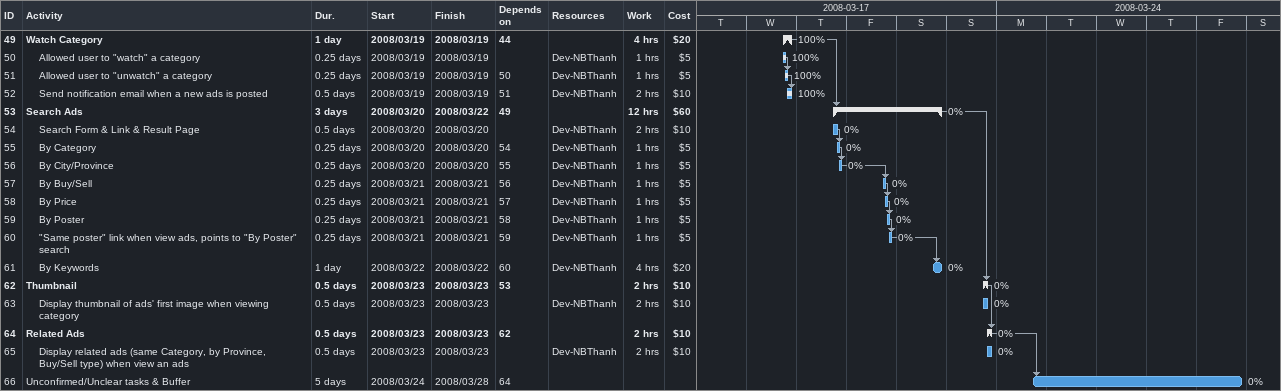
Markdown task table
| ID | Level | Task | Duration | Start | Finish | Predecessors | Resources | % complete | Work (h) | Cost ($) |
|---|---|---|---|---|---|---|---|---|---|---|
| 49 | 1 | **Watch Category** | 1d | 2008-03-19 | 2008-03-19 | 44 |  | 100 | 4 | 20 |
| 50 | 2 | Allowed user to "watch" a category | 0.25d | 2008-03-19 | 2008-03-19 |  | Dev-NBThanh | 100 | 1 | 5 |
| 51 | 2 | Allowed user to "unwatch" a category | 0.25d | 2008-03-19 | 2008-03-19 | 50 | Dev-NBThanh | 100 | 1 | 5 |
| 52 | 2 | Send notification email when a new ads is posted | 0.5d | 2008-03-19 | 2008-03-19 | 51 | Dev-NBThanh | 100 | 2 | 10 |
| 53 | 1 | **Search Ads** | 3d | 2008-03-20 | 2008-03-22 | 49 |  | 0 | 12 | 60 |
| 54 | 2 | Search Form & Link & Result Page | 0.5d | 2008-03-20 | 2008-03-20 |  | Dev-NBThanh | 0 | 2 | 10 |
| 55 | 2 | By Category | 0.25d | 2008-03-20 | 2008-03-20 | 54 | Dev-NBThanh | 0 | 1 | 5 |
| 56 | 2 | By City/Province | 0.25d | 2008-03-20 | 2008-03-20 | 55 | Dev-NBThanh | 0 | 1 | 5 |
| 57 | 2 | By Buy/Sell | 0.25d | 2008-03-21 | 2008-03-21 | 56 | Dev-NBThanh | 0 | 1 | 5 |
| 58 | 2 | By Price | 0.25d | 2008-03-21 | 2008-03-21 | 57 | Dev-NBThanh | 0 | 1 | 5 |
| 59 | 2 | By Poster | 0.25d | 2008-03-21 | 2008-03-21 | 58 | Dev-NBThanh | 0 | 1 | 5 |
| 60 | 2 | "Same poster" link when view ads, points to "By Poster" search | 0.25d | 2008-03-21 | 2008-03-21 | 59 | Dev-NBThanh | 0 | 1 | 5 |
| 61 | 2 | By Keywords | 1d | 2008-03-22 | 2008-03-22 | 60 | Dev-NBThanh | 0 | 4 | 20 |
| 62 | 1 | **Thumbnail** | 0.5d | 2008-03-23 | 2008-03-23 | 53 |  | 0 | 2 | 10 |
| 63 | 2 | Display thumbnail of ads' first image when viewing category | 0.5d | 2008-03-23 | 2008-03-23 |  | Dev-NBThanh | 0 | 2 | 10 |
| 64 | 1 | **Related Ads** | 0.5d | 2008-03-23 | 2008-03-23 | 62 |  | 0 | 2 | 10 |
| 65 | 2 | Display related ads (same Category, by Province, Buy/Sell type) when view an ads | 0.5d | 2008-03-23 | 2008-03-23 |  | Dev-NBThanh | 0 | 2 | 10 |
| 66 | 1 | Unconfirmed/Unclear tasks & Buffer | 5d | 2008-03-24 | 2008-03-28 | 64 |  | 0 |  |  |
